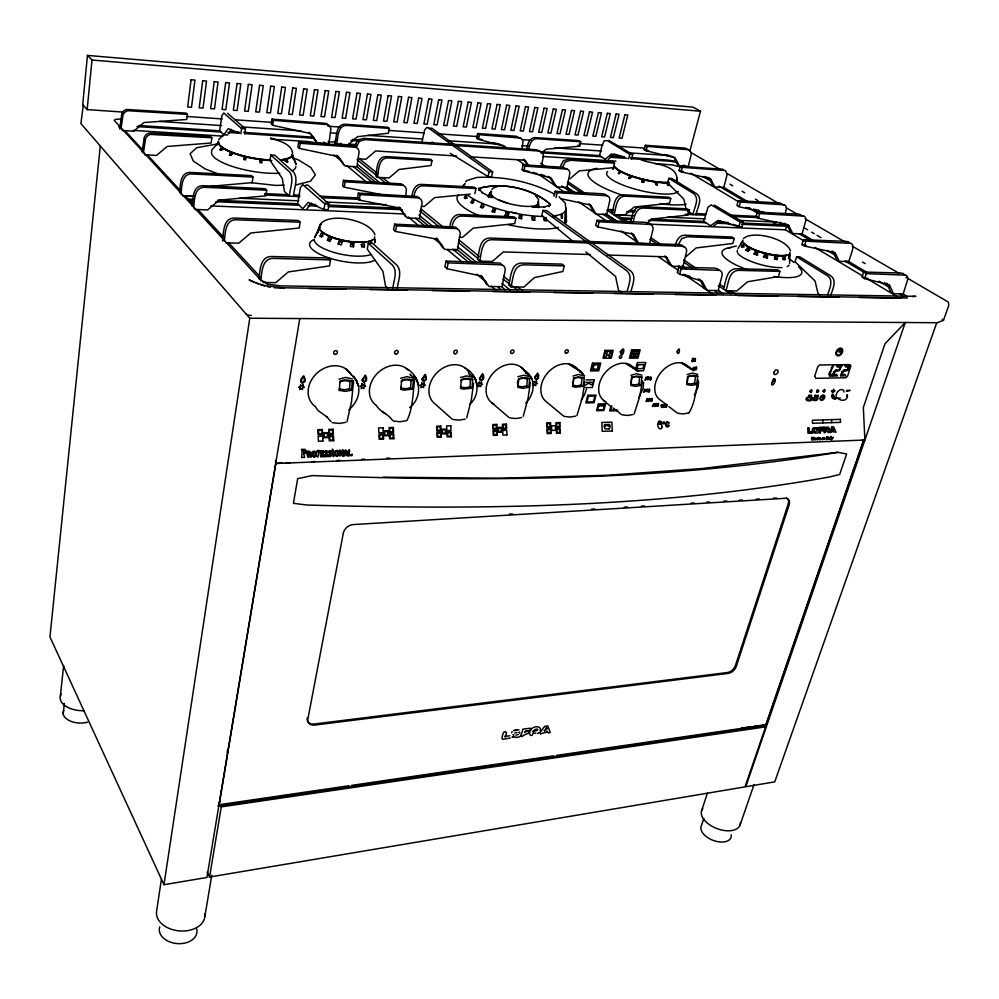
<?xml version="1.0" encoding="UTF-8"?>
<svg xmlns="http://www.w3.org/2000/svg" width="999" height="999" viewBox="0 0 999 999"><rect width="100%" height="100%" fill="white"/><g stroke="black" fill="none" stroke-linecap="round" stroke-linejoin="round"><path stroke-width="1.5" d="M546.378 217.545L544.268 217.57L544.205 220.729L546.316 220.704L546.353 218.594M364.398 246.878L364.473 243.806L361.85 243.968L361.763 247.04L364.398 246.878L360.851 244.655M464.985 367.907C478.658 375.012 481.168 394.168 469.83 404.383M657.292 184.89L657.367 182.742L655.881 182.555L655.806 184.703L657.292 184.89L655.169 182.992M469.418 374.95L469.243 373.564L473.151 377.235M401.423 381.73C402.51 377.672 410.102 379.37 413.361 380.169L412.624 389.198L403.683 390.109L400.849 389.385L400.986 387.15M789.572 263.336L789.709 252.66M261.713 162.737L261.825 160.29L259.977 160.065L259.865 162.512L261.713 162.737L260.352 159.94M643.681 382.167L643.144 388.124L638.686 397.602M339.922 382.605C340.871 378.434 348.888 380.219 352.235 381.019L351.573 390.222L345.354 391.371L339.31 390.422L339.96 381.193M352.235 381.019L350.05 381.443L349.513 388.823L351.573 390.222M353.634 380.744L351.523 401.748L347.003 421.678M413.361 380.169L411.151 380.594L410.564 387.824L412.624 389.198M534.103 382.979L534.203 381.331L535.214 382.342L536.675 381.231L536.051 382.904L537.412 383.441L535.801 384.091L535.689 385.739L534.69 384.727L533.229 385.839L533.841 384.178L532.479 383.641M461.151 380.869C462.337 376.948 469.555 378.521 472.727 379.358L471.928 388.199L463.324 389.098L460.614 388.386L460.676 386.188M472.727 379.358L470.504 379.77L469.867 386.85L471.928 388.199M565.746 215.397L565.222 222.627L566.508 216.671M518.806 378.721L517.957 387.425L523.276 388.311L528.833 387.237L529.695 378.571C524.5 376.536 515.284 377.048 517.944 385.264M529.695 378.571L527.46 378.971L526.76 385.926L528.833 387.237M400.849 389.385L401.573 380.344M583.354 386.326L581.293 385.027L576.898 385.876L572.702 385.164L572.889 386.501L575.374 387.175L583.354 386.326L584.278 377.809L579.12 376.873L573.801 377.959L572.939 383.104M339.31 390.422L339.535 388.136M534.652 220.329L534.927 217.17L532.467 216.958L532.192 220.117L534.652 220.329L531.618 217.495M565.909 214.847L565.484 215.497L565.621 211.838L565.222 222.627L565.784 208.142L566.296 211.838L566.071 211.064M584.278 377.809L582.03 378.209L581.293 385.027M460.614 388.386L461.401 379.52M631.855 377.16L630.893 385.514L635.776 386.388L640.933 385.352L641.92 377.01L636.987 376.086L631.855 377.16L630.893 382.205M641.92 377.01L639.66 377.41L638.873 384.091L634.652 384.915L630.644 384.215M689.809 151.211L700.499 111.214L692.894 107.105L87.462 55.407L82.705 104.645L87.15 109.59L122.877 112.063M784.952 259.59L785.202 256.943L783.403 257.093L783.154 259.74L784.952 259.59L782.329 258.291M87.15 109.59L91.995 60.027L87.462 55.407M83.279 105.32L80.882 123.576L100.3 146.004L49.95 636.912L163.973 884.702L206.93 877.472L299.762 318.556M695.466 376.623L694.642 383.179L690.571 383.978L686.738 383.304L687.05 384.578L691.733 385.427L696.69 384.415L697.727 376.248L693.006 375.337L687.549 376.748L691.583 375.899L697.727 376.248M119.643 129.071L121.866 113.299L123.701 110.839L126.436 109.453L186.114 113.099L187.412 114.348L186.776 119.48L144.018 122.515L133.779 131.194L122.19 130.457M120.991 128.834L123.064 114.573L124.912 112.1L127.647 110.714L187.412 114.348M60.34 696.178L63.649 665.521M572.889 386.501L573.801 377.959M63.199 713.96L64.348 703.458M698.676 381.768L698.076 387.137L694.405 395.154M142.083 151.898L144.318 137.063L146.229 134.503L149.051 133.054L210.477 136.401L211.863 137.737L211.164 143.019L167.133 146.453L156.518 155.444L144.593 154.783M143.357 153.297L145.617 138.424L147.527 135.864L150.35 134.415L211.863 137.737M353.559 246.79L353.921 243.719L350.724 243.381L350.362 246.453L353.559 246.79L351.548 243.194M686.85 382.555L687.462 377.634M687.05 384.578L688.074 376.386M179.62 192.645C180.32 185.227 180.082 171.528 191.046 172.465L251.436 175.587L252.997 177.085L252.185 182.617L210.664 186.338M181.056 194.206C181.756 186.776 181.531 173.052 192.507 173.988L252.997 177.085M192.158 206.256C192.907 198.701 192.72 184.827 203.833 185.727L265.097 188.661L266.721 190.21L265.871 195.829L219.056 200.2L207.617 209.94L194.942 209.428M193.644 207.867C194.405 200.312 194.218 186.413 205.357 187.312L266.721 190.21M667.082 405.169C666.383 410.389 663.186 404.657 666.832 404.433M227.71 135.015L223.901 134.765L219.643 130.782L221.878 115.772L223.764 113.012L241.583 128.571L245.479 128.834L244.743 133.953M473.576 383.241L471.416 399.275L466.758 417.819M222.515 240.971C223.714 232.867 222.852 217.37 235.027 218.094L298.376 220.504L300.15 222.203L299.213 228.009L250.737 233.004L238.786 243.182L225.674 242.794M224.338 241.346C225.237 233.441 225.112 219.006 236.688 219.817L300.15 222.203M240.859 133.704L241.583 128.571M530.407 382.38L528.046 398.401L523.239 416.296M271.978 119.118L271.241 124.101L272.665 125.325L310.627 133.566L317.457 142.845L328.896 143.569L330.881 128.771L329.907 126.261L326.398 123.426L271.978 119.118L273.414 120.342L327.897 124.638M272.665 125.325L273.414 120.342M161.388 879.357L156.531 911.675A24.288 16.708 5.1 0 0 180.744 930.993A24.288 16.708 5.1 0 0 204.82 913.873M270.779 155.007L269.992 160.302L282.305 178.509L284.415 191.433L289.485 196.179C289.61 188.499 294.73 179.071 289.598 172.028L270.779 155.007L274.787 155.232L293.681 172.253C298.826 179.271 293.694 188.699 293.556 196.366M163.973 884.702L249.762 318.231L100.3 146.004M258.991 278.971C260.04 270.692 260.065 255.819 272.078 256.518L328.596 257.992L330.532 259.877L329.495 265.921L288.324 271.94L275.786 282.642L262.962 282.405M260.789 280.919C261.85 272.615 261.888 257.73 273.913 258.416L330.532 259.877M348.663 785.801L219.143 804.732L220.317 797.14M220.791 794.055L221.266 790.983M227.185 752.472L227.66 749.387M356.943 166.758L359.128 151.548L358.154 148.988L354.495 146.041L298.689 141.983L297.877 147.103L299.4 148.426L338.299 156.618L345.217 166.096L356.943 166.758L375.961 182.48M584.865 381.705L582.417 397.277L576.997 415.447M299.4 148.426L300.212 143.294L298.689 141.983M297.577 203.759L300.437 187.437L302.809 184.628L324.862 203.958L329.083 204.146L328.147 209.74L323.926 209.553L308.216 202.41L302.822 208.679L297.577 203.759L217.445 200.287M521.54 218.744L522.052 215.609L519.418 215.16L518.906 218.306L521.54 218.744L520.516 216.159M219.143 804.732L275.861 463.361L282.355 463.049M763.436 724.65L765.634 726.86L745.029 786.875L209.553 877.035L221.278 806.855L220.03 804.495M204.882 916.383L211.8 875.087M323.926 209.553L324.862 203.958M335.252 142.832C336.626 136.438 335.789 123.651 345.579 124.276L387.687 127.223L389.273 128.421L388.399 133.217L357.58 136.676L348.052 144.78L336.75 144.068L335.252 142.832L339.086 144.892M336.75 144.068C338.137 137.662 337.3 124.85 347.115 125.474L389.273 128.421M642.407 380.831L639.835 396.091L634.19 413.898M405.706 196.004L406.406 189.685L405.444 187.038L401.536 183.891L343.469 180.344L342.557 185.702L344.255 187.175L380.169 194.343M344.255 187.175L345.179 181.818L343.469 180.344M777.06 259.553L777.522 256.918L774.999 256.631L774.537 259.278L777.06 259.553L774.287 257.18M419.493 218.469L422.127 202.372L421.166 199.688L417.182 196.478L358.379 193.119L357.417 198.551L359.19 200.075L400.075 208.079L407.142 217.969L419.493 218.469L429.058 226.373M359.19 200.075L360.152 194.643L358.379 193.119M377.372 177.347C378.908 170.642 378.184 157.417 388.361 157.942L431.98 160.564L431.006 165.534L399.038 169.455L389.061 177.972L377.372 177.347L375.711 175.986C377.247 169.306 376.523 156.081 386.675 156.618L430.232 159.253L431.98 160.564M698.139 379.995C695.841 390.884 694.867 403.221 689.048 412.837M397.302 288.074C398.151 280.806 402.485 271.591 396.84 265.172L372.714 243.444L368.331 243.306L367.27 249.138L382.942 271.316L385.539 286.126L387.762 288.212M454.295 249.35L457.367 249.787L460.302 233.167L459.34 230.394L455.157 227.035L394.63 224.163L393.569 229.782L395.492 231.443L437.512 239.273L444.667 249.4L457.367 249.787L472.689 262.462M395.492 231.443L396.553 225.811L394.63 224.163M392.832 287.999C393.668 280.719 397.989 271.503 392.382 265.06L368.331 243.306M421.928 142.607L424.587 129.97L426.923 127.435L428.421 127.959L489.148 171.678L492.644 171.878L491.583 176.823L488.086 176.623L450.337 153.346M411.938 196.815C412.312 191.146 415.022 183.704 421.99 184.415L474.088 187.113L475.974 188.524L474.9 193.644M414.098 196.403C414.423 191.121 417.757 185.202 423.813 185.851L475.974 188.524M449.862 226.91C450.324 221.141 453.334 213.923 460.277 214.548L513.823 216.795L515.871 218.331L514.697 223.626L473.251 228.122L462.462 237.362L459.365 237.263M452.11 227.085C452.535 221.628 455.994 215.522 462.25 216.096L515.871 218.331M502.01 286.701L505.319 269.48L504.383 266.633L499.962 263.074L446.053 261.076L444.855 266.883L446.978 268.706L481.693 276.086L488.911 286.463L502.01 286.701L504.77 289.835M446.978 268.706L448.176 262.887L446.053 261.076M506.418 148.189L504.857 146.441L478.409 139.348L476.71 138.174L477.672 133.529L516.246 136.239L520.566 138.399M478.409 139.348L479.37 134.703L477.672 133.529M488.086 176.623L489.148 171.678M590.347 254.533L503.371 251.935L492.245 261.476L479.62 261.139C481.63 253.696 481.218 239.473 492.27 239.723L681.505 246.166L684.365 246.79L686.113 248.401L686.738 250.986L682.929 266.533L685.451 268.256M338.199 244.106L338.848 241.071L342.033 241.858L341.383 244.88L338.199 244.106L340.484 241.246L342.595 241.77M521.865 149.026L523.014 141.883L522.302 139.56L520.629 138.049L479.37 134.703M575.736 193.456L566.933 187.45L556.58 186.9L551.086 178.022L523.913 170.954L522.065 169.668L523.126 164.847L562.874 167.245L567.282 169.443M526.91 148.888C527.522 143.981 529.52 136.988 535.776 137.612L578.933 140.634L580.744 141.771L579.682 146.241L546.141 149.176L541.221 153.147M523.913 170.954L524.987 166.134L523.126 164.847M528.783 149.488C529.345 144.68 531.543 138.149 537.537 138.761L580.744 141.771M642.669 179.158L642.02 182.068L643.606 182.442L644.255 179.533M511.001 286.863C513.161 279.196 512.874 264.698 524.175 264.835L564.298 265.871L562.961 271.453L534.44 277.597L523.901 287.088L511.001 286.863L508.791 285.052C510.951 277.397 510.651 262.924 521.928 263.074L562 264.123L564.298 265.871M541.333 166.858L543.481 155.519L542.782 153.159L541.083 151.636L538.411 150.986L365.085 139.635L359.34 141.271L356.481 146.953M549.2 206.506L549.8 203.858C531.705 188.199 503.346 182.342 480.194 187.987L479.183 190.422M630.981 291.583C632.305 285.165 636.887 276.199 630.631 270.891L546.615 210.602L542.994 210.439L541.808 215.609L572.752 241.146M553.983 196.266L555.144 191.296L602.722 193.769L605.494 194.405L607.217 195.979M555.981 197.665L557.13 192.682L555.144 191.296M566.933 187.45L569.88 173.114L569.193 170.717L567.482 169.168L524.987 166.134M627.185 158.429L611.413 153.971L605.332 159.228L599.587 155.594L602.072 145.292L604.245 140.734L607.392 140.634L629.745 154.358L632.742 154.558L631.618 159.028M505.244 215.409L505.993 212.312L508.628 212.949L507.879 216.046L505.244 215.409L506.318 213.249L508.941 213.886L507.879 216.046M650.287 224.6L648.551 223.002L645.729 222.365L596.99 220.304L595.729 225.437L597.877 226.948L633.279 234.166L638.761 243.444M597.877 226.948L599.15 221.803L596.99 220.304M560.526 166.009L563.424 160.652L568.631 159.091L612.637 161.875L614.56 163.087L613.423 167.67L579.158 170.916L569.992 178.784M616.883 221.503L606.705 214.573L609.939 199.812L609.265 197.34L607.542 195.767L557.13 192.682M537.499 204.533L538.161 201.885M611.937 213.511C614.098 207.155 613.786 194.705 623.301 194.83L668.656 197.178L670.779 198.514L669.517 203.284L634.078 207.08L624.45 215.359L613.985 214.897C616.146 208.529 615.846 196.066 625.374 196.179L670.779 198.514M628.621 158.829L629.745 154.358M642.02 182.068L642.532 179.995L644.13 180.382L643.606 182.442M645.342 145.292L647.215 146.403L689.51 149.8L691.433 153.396L688.323 166.371L679.407 165.809L675.012 157.717L646.103 150.774L644.243 149.638L645.342 145.292L685.289 148.089L689.01 150.1M646.103 150.774L647.215 146.403M549.225 206.556L549.875 204.033C531.905 188.137 503.359 182.367 480.194 187.987L479.22 190.534M630.519 222.715C632.08 216.746 632.954 206.331 641.37 206.643L687.162 208.841L689.347 210.215L688.036 215.047L652.247 219.043L646.84 223.439M633.004 222.702C634.278 216.958 635.714 207.667 643.518 208.054L689.347 210.215M627.185 291.521C628.496 285.09 633.066 276.124 626.835 270.804L542.994 210.439M522.752 729.457L521.091 735.788L522.052 736.7C524.213 734.128 527.022 734.465 529.92 732.242L529.208 731.118L524.512 731.768M696.116 214.785C696.852 208.416 703.308 199.188 696.865 193.831L671.865 178.509L668.806 178.334L667.594 182.929L683.803 199.113L686.063 209.091M524.812 732.429L525.624 731.093L530.819 730.182M610.839 406.406L609.652 410.926L617.669 410.726M611.875 405.731L610.751 409.977L617.07 409.815M748.875 202.31L723.85 187.462L714.784 186.95L710.426 178.709L681.081 171.816L679.095 170.617L680.282 166.159L723.264 169.331M681.081 171.816L682.267 167.345L680.282 166.159M533.216 732.067C535.189 726.398 542.607 730.581 532.704 731.168M635.489 369.468L637.337 362.587L645.804 362.525L643.581 370.741L636.525 370.829M675.312 245.904C676.173 240.871 679.12 234.865 685.089 235.227L731.855 237L734.228 238.499L732.791 243.469L696.128 247.939L685.988 256.681M719.193 270.379L717.432 268.743L714.535 268.132L678.671 267.195L677.222 272.527L679.67 274.226L702.197 281.181L706.98 290.372L718.194 290.584L721.59 293.494M764.285 257.255L764.997 254.658L767.781 255.319L767.07 257.929L764.285 257.255L764.173 254.733L766.945 255.407L767.07 257.929M243.644 159.478L244.293 157.118L246.091 157.555L245.454 159.915L243.644 159.478L246.478 157.105M679.67 274.226L681.131 268.868L678.671 267.195M703.721 221.403L707.954 207.305L711.188 204.907L740.159 222.128L743.318 222.265L741.932 227.085L738.773 226.948L718.006 220.454L710.639 225.774L703.721 221.403L650.923 219.118M723.85 187.462L727.197 174.163L725.299 170.504L682.267 167.345M783.765 204.982L779.944 202.934L738.224 200.774L736.912 205.407L739.098 206.731L767.607 213.162M739.098 206.731L740.421 202.085L738.224 200.774M718.194 290.584L722.289 274.663L721.69 272.04L719.929 270.404L681.131 268.868M738.773 226.948L740.159 222.128M723.413 289.036C726.073 282.105 726.111 268.906 736.288 268.706L777.422 269.78L779.982 271.403L778.421 276.561L747.527 281.78L736.95 290.909L725.898 290.721L718.331 285.589M812.811 240.247L802.085 233.891L792.707 233.504L788.448 224.962L758.229 218.244L755.968 216.883L757.342 212.188L799.387 214.198L803.233 216.259M758.229 218.244L759.602 213.549L757.342 212.188M785.102 214.36L786.438 208.579L786.001 206.281L784.577 204.82L740.421 202.085M648.9 224.126L785.414 229.807L786.475 226.236L741.545 224.3M521.291 735.002L519.617 736.825L515.971 737.549M802.085 233.891L805.968 219.917L805.531 217.595L804.108 216.121L759.602 213.549M830.494 296.316C832.055 290.122 837.749 280.731 830.718 275.786L799.812 256.868L796.578 256.768L795.054 261.763L815.022 280.956L818.069 293.669L820.341 295.105M866.033 271.84L848.775 261.601L839.235 261.313L835.064 252.597L804.395 246.029L801.96 244.568L803.446 239.735L846.265 241.358L848.713 241.945L850.137 243.431M804.395 246.029L805.881 241.184L851.185 243.369L852.609 244.867L852.996 247.24L852.359 250.474L848.775 261.601L846.265 261.238M354.907 145.679L357.754 140.01L363.499 138.374L536.6 149.775L540.958 151.948M327.46 240.397L328.384 237.475L330.981 238.549L330.057 241.483L327.46 240.397L331.168 239.448M827.647 294.93C829.32 289.098 834.078 280.269 827.447 275.712L796.578 256.768M856.243 461.363L765.821 724.812L739.784 728.621M492.132 211.626L493.119 208.604L495.566 209.39L494.592 212.412L492.132 211.626L495.229 210.04M864.61 278.596L866.233 273.626L906.081 275.15L907.492 276.661L907.841 279.096L903.196 293.893L893.481 293.718L889.422 284.827L864.61 278.596L861.962 277.023L863.586 272.04L900.911 273.027L903.396 273.589L904.807 275.112M701.61 810.689L707.504 792.919M703.833 818.393L701.498 825.411A15.972 9.003 21.3 0 0 714.585 840.871A15.972 9.003 21.3 0 0 731.231 834.764M511.625 732.704L512.15 731.568M586.45 389.135L584.502 394.817L581.193 400.137M856.755 459.89L863.586 439.972M540.034 730.644L540.359 729.695M766.233 723.613L765.821 724.812L753.845 726.435M740.134 824.787L754.058 784.552M937.249 322.714L943.481 320.317L948.788 305.357L948.363 302.085L905.956 277.322M462.175 187.575L462.425 186.9M562.387 167.245L565.297 161.888L570.504 160.315L614.56 163.087M754.233 254.046L755.194 251.523L757.741 252.46L756.78 254.982L754.233 254.046L757.692 252.61M320.08 236.026L321.203 233.217L322.752 234.403L321.628 237.213L320.08 236.026L323.052 236.001M678.408 244.455L681.768 238.586L687.399 236.738L734.228 238.499M480.469 207.205L481.668 204.271L483.766 205.157L482.579 208.104L480.469 207.205L484.128 206.518M740.721 244.143L741.008 243.444M742.032 241.92L742.319 241.221L738.011 248.551M319.655 226.561L317.557 232.854L320.092 227.198M218.644 139.735L223.214 135.102M847.502 396.753C846.215 401.548 840.509 401.011 837.412 398.064M471.029 202.472L472.39 199.625L474.013 200.562L472.664 203.396L471.029 202.472L473.563 202.385M746.178 250.225L747.339 247.802L749.2 248.838L748.039 251.261L746.178 250.225L750.012 250.162M628.708 178.022L629.67 176.099L631.081 176.598L630.119 178.534L628.708 178.022L631.418 177.285M229.483 154.92L230.594 152.71L232.018 153.284L230.906 155.482L229.483 154.92L232.442 154.395M743.593 238.436C753.159 229.97 787.112 238.848 790.459 250.961M465.659 181.88L466.72 180.569L476.923 177.447C503.596 176.111 531.068 181.618 554.682 194.218M491.883 189.435L492.957 188.124L497.215 186.751M464.41 197.727L465.871 194.992L466.92 195.891L465.447 198.639L464.41 197.727L467.345 197.939M741.508 246.478L742.794 244.156L743.656 245.105L742.369 247.427L741.508 246.478L744.243 246.878M488.474 197.44L489.997 194.805L490.447 195.629M463.249 186.938L464.71 184.44M334.365 144.643L335.189 143.282M334.99 140.859L335.826 139.51M223.901 134.765L228.209 128.621L239.46 133.142M228.434 133.878L231.343 129.358M510.239 738.024L502.747 739.31L501.998 738.623C501.998 736.638 503.696 728.608 506.518 732.679L505.369 737.112L504.882 736.213M219.93 149.688L221.353 147.665L222.153 148.264L220.717 150.287L219.93 149.688L223.014 149.763M319.967 224.663C328.858 211.526 370.167 220.167 374.912 234.69M537.849 205.369L538.311 204.733L538.611 207.742M539.56 733.079L544.617 726.423L547.777 725.861L550.199 732.404L548.364 733.016L547.19 731.43C548.314 732.629 542.107 732.492 540.534 734.103M306.955 208.841L311.501 203.034M430.369 143.594L432.105 142.108L434.715 143.719M216.658 145.255L218.157 142.882L211.875 149.875L211.563 152.135A42.77 11.851 10 0 0 234.415 167.095A42.77 11.851 10 0 0 279.77 173.214M612.587 168.819L614.06 167.208L612.961 169.306M348.788 409.952C355.02 404.558 359.628 396.541 358.728 388.062M409.702 407.604C422.752 397.49 421.191 376.486 406.406 368.494M525.786 403.134C532.492 396.453 535.776 385.114 530.669 376.561M666.046 404.782L665.559 407.167L666.658 404.782L659.19 399.175A21.866 15.722 -50.8 0 1 661.263 372.078A21.866 15.722 -50.8 0 1 687.324 365.709L693.905 370.704L681.468 362.937L692.931 370.005C697.19 368.631 692.482 364.86 692.881 369.955M608.291 159.415L613.923 154.233M118.644 126.923L120.255 125.524M406.943 420.529C413.024 408.316 412.912 392.882 414.622 379.395M713.748 225.899L720.566 220.617M319.58 228.371L314.573 237.687L318.519 229.083L318.756 230.157M518.406 734.39L515.846 735.127M537.649 733.553L539.073 732.517M490.109 194.193L489.273 194.718L491.595 191.696M305.632 185.527L306.943 184.827L308.466 185.577L329.083 204.146M514.76 733.029L516.933 732.429M428.983 128.347L431.768 128.197L492.644 171.878M535.714 206.568L536.788 206.119M370.242 242.745L371.865 242.133M550.611 204.745L544.155 207.093L544.892 206.893L533.603 207.33M631.418 377.522L635.614 376.673L639.66 377.41M687.2 374.538L692.295 373.052L697.764 374.388M573.438 378.334L577.809 377.46L582.03 378.209M630.981 375.274L636.301 373.763L641.97 375.124M518.531 379.096L523.064 378.209L527.46 378.971M572.902 376.036L578.458 374.488L584.365 375.886M461.226 379.895L465.921 378.983L470.504 379.77M517.894 376.76L523.688 375.187L529.807 376.598M401.486 380.731L406.381 379.807L411.151 380.594M460.489 377.51L466.521 375.899L472.877 377.347M287.762 161.988L286.763 162.263L286.026 159.852L287.013 159.578L287.762 161.988L284.915 160.989M339.985 381.593L345.067 380.644L350.05 381.443M400.636 378.296L406.943 376.66L413.536 378.122M526.76 385.926L522.215 386.788L517.844 386.064M469.867 386.85L465.134 387.737L460.589 387M339.023 379.108L345.592 377.435L352.447 378.933M410.564 387.824L405.656 388.723L400.911 387.974M349.513 388.823L344.418 389.747L339.46 388.986M295.866 184.952L310.502 181.219L315.372 174.813L310.826 167.532L298.489 159.965L292.769 157.854M688.361 413.012L683.229 413.936L677.846 413.299M728.333 247.952L736.338 246.029M632.941 414.535L627.609 415.472L622.002 414.822M575.749 416.096L570.179 417.058L564.348 416.396M521.615 417.57L515.821 418.556L509.765 417.894M465.134 419.105L459.103 420.117L452.822 419.443M406.306 420.716L400.012 421.753L393.481 421.066M345.754 422.377L339.21 423.426L332.417 422.727M517.107 729.969L513.748 730.569L518.943 729.732M554.033 216.97L555.669 216.721M532.192 207.293L533.828 207.055M351.735 785.351L553.508 755.856M556.58 755.406L738.323 728.833M217.857 805.856L766.32 725.499M221.278 806.855L765.634 726.86M837.799 452.335C664.16 481.181 487.487 481.743 312.05 475.574L297.69 478.658L293.406 503.321L306.818 505.007C481.368 510.039 657.155 507.954 829.495 476.973L839.672 474.45L846.628 453.958L837.799 452.335L701.398 468.593L606.868 475.287L500.649 478.221L383.166 477.172M505.094 736.438L509.815 735.788M535.963 733.016L532.842 733.441L532.305 735.177L530.556 735.476C525.474 729.757 537.712 723.351 540.534 728.783M523.101 729.158L530.344 728.184L531.056 729.295M741.495 728.096L750.761 726.847M217.982 143.819L196.666 147.727L190.122 153.734L193.294 161.026L205.195 168.968L219.118 174.263M470.254 194.106L434.652 197.615L424.288 206.481L421.278 206.343M515.309 736.85L512.037 737.15L513.486 737.087M912.312 296.578L915.771 296.341L280.407 285.876L268.157 284.166L260.352 279.683L114.236 120.404L115.459 119.368L121.104 118.956M509.415 514.135L512.512 513.948M591.708 509.153L594.817 508.966M624.313 507.18L627.422 506.993M641.395 506.143L644.505 505.956M691.083 503.134L694.193 502.947M706.618 502.197L709.715 502.01M723.701 501.161L726.797 500.974M739.223 500.224L742.332 500.037M756.305 499.188L759.415 499.001M773.388 498.164L776.485 497.977M285.477 462.912L290.135 462.687M311.913 461.675L315.022 461.526M336.8 460.514L339.91 460.377M361.688 459.353L364.797 459.215M386.576 458.204L389.685 458.054M284.265 185.202L275.562 185.389L251.711 182.767M585.626 385.152L588.511 383.216L592.12 385.04L592.844 382.242L586.351 382.342M585.489 387.624L592.37 387.512L594.343 379.807L586.076 379.92M249.762 318.231L936.75 322.714L774.737 781.867L745.741 786.75L905.269 322.502L884.964 343.818L863.336 407.48L864.884 440.022L275.687 463.499L275.537 460.414M907.392 297.977L282.517 287.762L265.072 285.577L256.268 283.017M284.078 288.212L274.375 287.774M309.016 288.611L346.416 289.223M369.78 289.598L407.18 290.209M432.117 290.609L469.518 291.221M492.894 291.596L530.294 292.195M553.671 292.582L592.632 293.207M614.447 293.569L653.408 294.193M675.224 294.543L715.734 295.204M737.549 295.554L778.071 296.216M798.326 296.541L838.848 297.202M859.103 297.527L901.173 298.214M682.929 266.533L671.902 266.246L666.433 256.818L607.429 255.045M448.176 262.887L502.172 264.86M779.982 271.403L738.81 270.354C728.608 270.567 728.571 283.778 725.898 290.721L731.106 293.656M251.336 315.447L247.852 315.097L245.904 313.736M640.309 243.494L649.6 243.818L653.159 228.596L652.509 226.074L650.761 224.475L599.15 221.803M396.553 225.811L457.18 228.659M210.777 205.906L404.657 213.973M188.174 199.013L192.795 199.213M309.415 204.283L315.597 204.545M327.947 205.082L400.549 208.242M621.415 217.832L632.292 218.306M717.669 222.015L728.508 222.477M742.444 223.089L784.24 224.9M189.635 200.587L192.72 200.724M215.871 201.723L299.225 205.294M307.979 205.669L317.257 206.069M328.084 206.543L402.347 209.728M623.488 219.231L631.268 219.568M648.363 220.304L705.893 222.777M716.745 223.239L730.694 223.838M185.077 195.792L194.43 196.204M239.648 198.214L298.888 200.836M325.399 202.01L386.201 204.72M616.445 214.935L633.566 215.697M667.807 217.22L705.169 218.881M739.422 220.404L772.102 221.853L778.258 225.524M182.33 195.742L194.817 196.291M606.705 214.573L596.116 214.098L590.621 205.02L560.489 198.626M773.388 221.965L777.222 222.14M264.66 193.606L287.887 194.68M293.506 194.942L299.725 195.23M319.93 196.166L358.803 197.952M613.761 209.74L609.128 209.528L613.199 212.275M629.183 210.452L635.364 210.739M687.824 213.162L690.908 213.311M695.529 213.524L706.305 214.023M729.395 215.085L757.105 216.371M264.673 195.042L299.787 196.653M321.578 197.652L360.502 199.425M626.598 211.601L634.328 211.963M685.302 214.285L705.356 215.21M733.091 216.483L759.29 217.682M360.152 194.643L419.043 197.964M345.179 181.818L403.334 185.339M358.766 158.829L365.934 159.253L375.649 150.961L456.568 155.981M470.579 156.843L525.037 160.227L528.421 165.247M133.354 130.394L223.002 136.114M270.916 139.161L308.017 141.521L317.145 142.969M348.738 144.118L356.456 144.605M542.894 156.481L615.896 161.126M654.72 163.599L672.689 164.935L679.757 166.908M300.212 143.294L356.094 147.328M138.824 125.512L219.643 130.782M229.645 131.443L238.948 132.043M243.594 132.355L313.736 137.213M352.472 139.46L358.616 139.86M541.982 151.836L599.587 155.594M610.289 156.294L624.25 157.205M630.456 157.605L667.707 160.04L676.71 161.451M136.925 126.573L220.979 132.03M227.884 132.48L238.749 133.192M244.967 133.591L313.561 138.262M350.924 140.472L358.653 140.971M541.957 152.872L601.386 156.731M610.539 157.318L624.525 158.229M630.731 158.629L669.567 161.151L677.272 162.412M328.184 141.683L334.415 142.083M159.39 121.403L221.641 125.574M241.87 126.923L301.011 130.881M330.569 132.867L336.8 133.279M367.919 135.365L422.39 139.011M447.29 140.684L498.638 144.118M521.977 145.679L528.209 146.104M554.657 147.877L601.348 150.999M629.358 152.872L669.817 155.582M186.551 116.458L222.278 118.931M234.703 119.78L271.99 122.353M327.909 126.224L340.334 127.073M388.486 130.407L424.2 132.867M438.186 133.841L478.571 136.626M522.065 139.623L531.381 140.272M579.532 143.594L602.834 145.205M616.808 146.166L644.767 148.102M91.995 60.027L700.499 111.214M267.557 286.713L270.342 287.2M801.96 244.568L806.343 245.504M755.968 216.883L758.99 217.557M745.903 207.442L750.399 208.466M753.396 209.141L759.402 210.489M640.759 159.615C650.374 164.036 676.972 163.848 676.872 178.796M679.095 170.617L683.491 171.653M704.02 176.486L708.94 177.859M644.243 149.638L648.576 150.687M664.46 154.508L673.638 156.93M863.423 277.385L867.794 278.484M522.065 169.668L529.607 171.628M532.617 172.415L537.137 173.589M540.159 174.375L544.68 175.549M476.71 138.174L482.579 139.748M492.857 142.507L501.673 144.867M614.385 154.171L624.437 157.005M260.826 284.927L264.835 286.089M683.054 274.288L690.334 276.486M608.666 140.322L632.742 154.558M733.016 224.3L741.932 227.085M714.31 205.07L743.318 222.265M498.876 200.012L507.542 203.122M270.567 137.825C278.309 141.009 292.695 143.556 292.607 154.42A37.775 10.24 10.1 0 1 281.181 159.865M736.201 294.068L729.382 290.784M522.577 290.209L516.695 286.963M227.585 113.287L245.479 128.834M258.129 283.941L249.088 279.87L254.046 282.143M336.725 155.295L337.45 155.694M309.153 132.33L315.971 141.608M491.246 197.577L481.868 192.382L482.48 192.882L478.409 188.112M690.958 152.535L720.529 169.693M727.247 173.589L778.308 203.234M786.363 207.917L797.115 214.148M805.182 218.831L845.491 242.233M852.209 246.129L899.237 273.426M699.088 279.108L699.737 279.495M730.007 184.178L732.692 185.752M742.057 191.259L744.73 192.832M755.444 199.126L758.116 200.699M804.957 228.234L807.642 229.807M811.65 232.168L814.335 233.741M817.007 235.314L821.016 237.675M862.512 262.063L865.184 263.636M707.092 177.51L711.113 179.895M784.015 223.164L789.272 226.286M831.58 251.386L834.252 252.984M884.615 282.867L888.598 285.227M683.628 165.072L685.526 166.196M702.934 176.548L712.299 182.118M718.993 186.101L744.667 201.373M761.762 211.538L764.385 213.099M779.782 222.253L789.073 227.784M799.138 233.766L809.852 240.135M827.259 250.487L835.301 255.269M845.017 261.051L866.233 273.626M878.933 281.219L889.547 287.537M503.134 145.267L505.107 147.777M803.446 239.735L805.881 241.184M690.659 173.139L738.211 201.586M748.788 207.904L758.029 213.436M785.414 229.807L804.095 240.984M814.772 247.365L862.824 276.099M866.832 278.496L897.527 296.853M543.906 219.256L546.316 220.704M694.642 383.179L696.69 384.415M668.806 178.334L693.768 193.656C700.199 199.038 693.756 208.267 693.031 214.648L687.462 211.126M638.873 384.091L640.933 385.352M668.905 406.643L676.96 412.837M392.545 420.542C388.511 413.886 380.169 412.137 376.298 405.394A23.901 19.293 -43.9 0 1 376.598 374.175A23.901 19.293 -43.9 0 1 408.579 370.417M385.452 413.661L382.13 411.588M637.462 370.641L625.961 363.424L638.498 371.366L632.117 366.258A22.253 16.409 -49.9 0 0 604.008 374.175A22.253 16.409 -49.9 0 0 605.831 401.848M577.884 145.092L579.682 146.241M613.224 408.029L614.56 408.878M942.169 319.255L943.481 320.317M517.519 290.047L502.984 278.996M832.617 251.149L836.787 259.852M886.762 283.254L890.821 292.133M540.684 163.287L545.804 166.746M568.156 181.843L584.802 193.094M617.282 215.047L628.296 222.477M650.636 237.575L660.901 244.505M683.678 259.902L696.39 268.481M719.268 283.941L724.35 287.375M567.469 183.379L582.717 193.706M606.855 210.065L624.924 222.302M649.837 239.186L657.529 244.393M684.065 262.375L692.956 268.394M567.07 187.35L576.048 193.469M605.519 213.561L617.057 221.416M682.417 265.971L686.263 268.594M718.306 290.434L723.438 293.918M523.214 159.615L525.786 161.363M547.627 176.299L551.485 178.933M561.763 185.964L570.754 192.12M588.748 204.42L591.321 206.169M602.884 214.086L613.161 221.104M631.156 233.404L633.728 235.165M664.56 256.256L667.132 258.004M678.696 265.921L682.554 268.556M697.976 279.096L701.822 281.73M517.295 159.653L524.987 164.947M539.098 174.65L564.747 192.295M578.846 201.998L607.067 221.403M621.178 231.106L637.849 242.57M658.366 256.681L678.883 270.791M685.302 275.212L713.511 294.618M903.196 293.893L907.03 296.628M900.149 293.843L903.795 297.352M862.374 440.022L863.161 442.37L766.158 724.862L764.672 724.974M621.728 292.607L618.481 290.185L615.609 276.511L585.851 251.948M816.608 392.245C821.365 392.794 816.695 386.426 816.608 392.22M265.372 282.455L267.557 284.166M789.734 259.078L794.043 262.575M340.222 143.157L342.645 145.117M358.354 157.929L377.697 173.689M382.53 177.622L389.785 183.541M421.203 209.153L441.758 225.886M458.678 239.685L479.22 256.431M503.396 276.124L509.44 281.056M357.155 159.69L376.448 175.462M378.858 177.435L386.089 183.354M419.83 210.964L439.11 226.736M458.391 242.52L477.672 258.291M480.082 260.264L482.505 262.238M479.62 261.139L477.547 259.44C479.545 252.01 479.133 237.812 490.159 238.074L679.145 244.593L682.005 245.217L683.766 246.84M357.679 164.535L379.333 182.367M419.018 215.047L432.255 225.936M457.505 246.741L476.748 262.575M502.01 283.379L510.427 290.309M323.813 142.108L325.312 143.344M353.259 166.546L371.965 182.08M415.621 218.319L425.162 226.236M452.759 249.138L468.668 262.35M491.483 196.815L492.557 197.715M333.903 154.857L342.245 161.826M347.003 165.797L367.245 182.705M408.204 216.933L417.669 224.837M434.228 238.674L442.507 245.592M447.24 249.55L462.624 262.4M476.81 274.25L486.276 282.168M491.008 286.114L495.741 290.072M575.149 366.82L582.966 373.576M584.552 375.774L579.845 371.678L580.244 372.24M603.583 400.399L610.277 406.094M615.571 409.627L621.103 414.348M714.672 290.509L717.22 292.707L717.544 294.268M528.921 374.25L521.228 367.357L528.921 374.25L531.83 378.646M530.044 376.486L525.511 372.315L526.123 373.576M563.436 415.909L546.203 401.66A22.652 17.12 -48.8 0 1 548.888 371.553A22.652 17.12 -48.8 0 1 577.747 369.705M508.853 417.395L491.908 402.859M413.848 378.009L410.089 374.213L410.402 374.975M451.885 418.931L435.277 404.096A23.452 18.544 -45.9 0 1 437.475 372.215A23.452 18.544 -45.9 0 1 468.706 372.078M346.129 369.093L355.357 378.858L358.703 386.638L356.593 380.607L353.346 376.411L356.593 380.607L358.703 386.638M559.015 196.703L565.359 203.272L565.534 206.756A52.872 14.448 12.5 0 1 552.722 216.034M535.339 195.529L538.511 199.338L538.324 202.023A24.675 6.743 12.5 0 1 512.225 204.37A24.675 6.743 12.5 0 1 491.321 191.196L490.509 193.818L493.169 196.828M124.912 130.632L143.082 150.275M147.39 154.932L179.533 189.673M185.265 195.866L193.506 204.783M197.914 209.54L222.952 236.601M228.759 242.882L260.402 277.085M399.001 206.955L405.319 216.446M436.301 238.024L442.682 247.74M497.914 286.626L499.962 288.973M331.044 421.728L326.536 416.483L326.948 416.958L318.356 410.776L315.759 407.417M549.825 177.098L554.695 185.614M523.888 159.278L527.335 165.26M589.21 204.008L594.08 212.712M631.718 233.042L636.563 241.933M469.218 373.514L468.806 372.977M338.074 156.381L343.631 164.773M480.981 275.437L486.738 284.64M669.58 264.648L665.297 256.169M700.249 280.182L704.507 288.686M207.155 872.189L209.553 877.035M674.063 157.517L677.509 164.673M709.352 178.459L712.774 185.752M787.112 224.575L790.421 232.143M789.597 255.17L789.959 256.031M292.183 154.683L296.179 164.498L292.145 154.533M476.535 382.305L475.362 378.983L477.135 384.79M677.397 180.856L676.897 179.296M538.486 203.759L538.299 202.984L538.811 206.693L538.611 205.919M831.568 419.63L831.705 422.664M822.714 419.917L822.864 422.952M494.405 404.358A23.039 17.807 -47.5 0 1 493.369 372.902A23.039 17.807 -47.5 0 1 524.725 371.453M315.622 406.73A24.388 20.08 -41.4 0 1 317.183 372.952A24.388 20.08 -41.4 0 1 351.136 374.712M847.602 394.73A6.094 4.021 -52.3 0 1 846.852 395.854M847.04 395.117A5.669 3.734 -52.3 0 1 846.503 395.841M840.271 397.902A4.945 3.259 -52.2 0 1 836.113 395.791A4.945 3.259 -52.2 0 1 839.922 389.947A4.945 3.259 -52.2 0 1 844.068 392.07M196.678 928.958A18.881 13.149 4.9 0 1 177.722 943.63A18.881 13.149 4.9 0 1 159.728 926.785M777.234 259.178A24.488 6.506 14.9 0 1 774.5 258.891M767.532 257.667A24.488 6.506 14.9 0 1 763.298 256.631M757.854 254.97A24.488 6.506 14.9 0 1 753.97 253.546M748.551 251.061A24.488 6.506 14.9 0 1 746.228 249.713M798.551 266.833A41.221 11.239 14.9 0 1 774.088 276.498M745.766 269.118A41.221 11.239 14.9 0 1 730.793 247.565M686.101 204.258A55.17 13.811 13.6 0 1 660.077 203.746M623.788 195.629A55.17 13.811 13.6 0 1 597.027 168.319M678.271 191.433A37.113 9.203 13.5 0 1 635.164 189.148A37.113 9.203 13.5 0 1 607.617 171.516M668.955 182.817A32.443 7.867 13.5 0 1 636.525 177.934A32.443 7.867 13.5 0 1 614.035 166.408M676.735 178.684A32.443 7.867 13.5 0 1 676.223 180.682M669.068 182.392A32.455 7.855 13.5 0 1 636.625 177.51A32.455 7.855 13.5 0 1 614.135 165.984M676.847 178.272A32.455 7.855 13.5 0 1 676.335 180.27M677.16 178.334A32.767 7.942 13.5 0 1 674.824 181.481M669.293 182.505A32.767 7.942 13.5 0 1 636.55 177.572A32.767 7.942 13.5 0 1 613.836 165.934M558.453 227.41A56.006 15.672 12.5 0 1 508.041 224.7M481.106 216.496A56.006 15.672 12.5 0 1 458.566 194.88M566.458 219.493A56.006 15.672 12.5 0 1 565.759 223.289M543.294 216.446A52.872 14.448 12.5 0 1 468.306 195.617M462.599 187.4A52.872 14.448 12.5 0 1 465.122 183.641M517.12 213.361A52.035 14.223 12.5 0 1 511.213 212.15M374.862 260.264A34.778 11.101 10.8 0 1 327.884 257.567A34.778 11.101 10.8 0 1 314.298 239.523M371.029 254.458A30.957 9.79 10.8 0 1 336.925 253.247A30.957 9.79 10.8 0 1 314.235 239.872M374.7 236.613A28.234 8.729 10.8 0 1 342.108 240.122A28.234 8.729 10.8 0 1 321.303 224.4M372.652 239.772A27.96 8.641 10.8 0 1 368.094 241.483M366.596 241.758A27.96 8.641 10.8 0 1 321.528 231.206M355.144 242.557A27.96 8.654 10.8 0 1 339.248 239.885M336.576 239.136A27.96 8.654 10.8 0 1 327.185 235.514M324.488 234.016A27.96 8.654 10.8 0 1 321.441 231.743M295.854 166.371A42.77 11.851 10 0 1 292.407 170.592M292.183 154.833A37.4 10.14 10.1 0 1 280.856 160.227M271.878 160.527A37.4 10.14 10.1 0 1 218.506 141.983M268.743 160.027A37.775 10.24 10.1 0 1 218.219 141.446M292.257 154.358A37.4 10.14 10.1 0 1 280.931 159.74M268.619 159.902A37.4 10.14 10.1 0 1 220.604 145.842M219.58 144.705A37.4 10.14 10.1 0 1 218.581 141.508M789.048 265.072A26.873 7.255 14.9 0 1 787.162 266.596M781.917 267.57A26.873 7.255 14.9 0 1 756.53 263.361A26.873 7.255 14.9 0 1 737.986 253.434M737.349 252.272A26.873 7.255 14.9 0 1 737.512 250.274M789.997 253.459A24.5 6.469 14.8 0 1 763.086 252.597A24.263 6.406 14.8 0 1 743.693 242.894M743.006 240.035A24.5 6.469 14.8 0 0 763.086 252.597A24.263 6.406 14.8 0 0 786.613 255.17M786.475 255.619A24.263 6.406 14.8 0 1 762.949 252.997A24.263 6.406 14.8 0 1 743.568 243.344M87.637 722.115A16.309 9.403 3.7 0 1 69.468 720.679A16.309 9.403 3.7 0 1 63.686 710.451M83.841 710.714A20.967 11.926 3.9 0 1 61.351 693.855M307.205 717.931A8.829 6.306 -33.9 0 0 313.873 724.05L727.397 672.539A7.567 4.783 -44.7 0 0 735.426 665.534L788.174 504.083A8.017 5.27 -48.9 0 0 786.375 497.852M740.396 822.414A20.517 11.414 21.1 0 1 717.344 828.733A20.517 11.414 21.1 0 1 702.759 808.653M361.963 383.878L361.95 385.626L360.189 386.326L361.75 386.888L361.176 388.661L362.737 387.487L363.936 388.549L363.936 386.8L365.709 386.113L364.148 385.539L364.722 383.778L363.161 384.952L361.963 383.878M654.595 403.983C650.361 411.001 653.533 401.623 654.595 403.983M817.244 438.623C818.031 441.508 818.78 436.526 817.244 438.623M309.69 452.922L308.554 454.233L308.529 451.81L309.69 452.922M663.111 406.755L664.098 406.768A2.123 1.523 -49.9 0 0 664.397 406.106C662.624 407.679 662.787 403.596 664.722 404.545C666.258 406.118 662.287 408.741 663.111 406.755M823.563 438.299C823.451 441.72 822.514 435.951 824.749 437.812C824.949 442.02 824.824 436.413 823.563 438.299M335.527 452.322C337.375 464.523 339.148 444.842 335.527 452.322M665.546 423.763L665.734 425.462A2.298 1.873 85.3 0 0 666.483 426.598C667.644 428.022 670.541 425.387 668.431 424.925C665.983 428.621 665.784 419.767 669.155 423.039L666.97 421.628L665.546 423.763M312.837 453.159C314.71 465.459 316.521 445.616 312.837 453.159M816.158 438.986L815.184 439.498L816.158 438.986M819.055 438.524C818.705 440.971 822.402 438.611 819.917 439.485C820.129 439.348 821.303 436.463 819.055 438.524M829.819 438.449L828.845 438.973L829.819 438.449M362.15 379.77L362.425 381.368L363.948 382.455L366.458 380.569L366.596 377.61L365.347 375.037L362.15 379.77M362.812 379.757L364.086 381.73L365.884 380.357L365.147 376.136L362.812 379.757M304.658 379.707L303.309 382.267L301.436 381.78L301.473 379.745L303.546 376.898L304.658 379.707M305.344 379.533L305.02 381.418L302.447 383.341C298.489 381.93 301.723 377.447 303.733 375.774L305.344 379.533M827.846 429.095L825.311 429.907L825.236 428.446L827.846 429.095M421.765 382.992L421.728 384.715L420.017 385.389L421.503 385.951L420.916 387.674L422.452 386.526L423.576 387.575L423.613 385.864L425.324 385.177L423.838 384.627L424.425 382.892L422.902 384.053L421.765 382.992M663.061 422.614C664.547 426.735 665.559 419.368 663.061 422.614M604.957 425.474C605.706 428.996 606.58 423.014 604.957 425.474M607.904 425.387C608.653 428.908 609.515 422.927 607.904 425.387M691.882 360.701C694.268 361.825 691.333 358.791 692.494 358.454L693.88 358.441L692.657 358.816C694.043 358.928 692.382 363.936 691.882 360.701M694.23 368.906C693.343 371.353 692.594 367.545 694.23 368.906M816.907 438.536C818.768 442.682 819.455 434.665 816.907 438.536M422.04 378.958L422.277 380.532L423.713 381.606L426.173 379.745L426.348 376.848L425.212 374.325L422.04 378.958M422.677 378.946L423.863 380.881L425.611 379.533L424.987 375.399L422.677 378.946M663.411 405.606C664.472 407.43 664.922 403.084 663.448 405.457M479.183 382.142L479.108 383.828L477.447 384.503L478.858 385.04L478.259 386.738L479.757 385.614L480.819 386.638L480.894 384.965L482.554 384.29L481.143 383.741L481.743 382.043L480.244 383.179L479.183 382.142M648.301 391.271C650.087 393.319 649.55 386.188 648.301 391.271M649.787 379.245C651.573 381.306 651.036 374.163 649.787 379.245M650.836 400.549C652.584 402.572 652.06 395.567 650.836 400.549M318.019 451.448C319.355 455.756 319.168 452.172 318.256 456.331C317.145 460.264 314.061 447.315 320.067 450.961C320.517 454.907 319.805 450.274 318.019 451.448M654.944 405.669C656.718 407.667 656.143 400.749 654.944 405.669M657.13 405.606C658.89 407.604 658.329 400.699 657.13 405.606M788.723 255.994L788.598 258.591L789.51 255.432L788.723 255.994M818.593 431.306C817.369 435.826 809.19 431.63 813.448 427.722L817.956 427.747L818.593 431.306M305.17 451.511L304.895 452.909L303.684 453.421L303.671 449.825L305.17 451.511M348.913 454.87L348.451 455.731L352.035 455.594C353.621 450.711 347.153 460.801 349.7 450.661C349.613 447.752 346.553 452.285 348.913 454.87M592.669 367.033C598.264 375.437 601.236 358.466 592.669 367.033M479.532 378.184L479.72 379.732L481.081 380.781L483.479 378.958L483.716 376.123L482.667 373.638L479.532 378.184M480.144 378.171L481.231 380.07L482.954 378.758L482.442 374.7L480.144 378.171M694.093 360.639C695.766 362.724 695.466 355.532 694.093 360.639M695.279 369.131C696.977 371.178 696.578 364.136 695.279 369.131M339.897 455.219C339.585 458.029 341.533 453.496 339.947 451.523C347.09 466.72 341.296 439.822 342.807 453.833L340.434 450.224L339.111 450.274L339.897 455.219M814.635 376.386L815.858 378.321L845.853 377.747L847.664 375.961L850.861 365.784L849.649 364.598L819.555 365.01L817.719 366.833L814.635 376.386M814.797 439.248C818.243 441.433 815.484 435.664 814.797 439.248M828.458 438.723C831.892 440.884 829.133 435.152 828.458 438.723M677.072 351.885C679.308 358.441 681.018 342.707 677.072 351.885M773.738 372.465C773.089 376.96 779.894 373.189 777.746 370.179L775.611 369.93L773.738 372.465M321.141 455.931L320.654 456.793L324.313 456.655L324.513 454.882L323.301 456.368L322.14 455.919L322.04 453.983L323.314 455.182L323.177 452.36L322.028 453.658L321.99 451.236L323.139 451.223L324.063 452.559L323.976 450.824L320.367 450.961L321.141 455.931M324.975 451.873L327.26 455.469L326.024 456.331L324.975 454.72L325.087 456.78L327.135 456.568C330.382 454.32 323.938 452.759 326.173 451.024C329.358 454.308 326.81 448.239 324.975 451.873M328.534 451.748L330.806 455.332L329.57 456.193L328.534 454.582L328.634 456.643L330.681 456.431C333.928 454.183 327.497 452.634 329.732 450.899C332.904 454.17 330.357 448.114 328.534 451.748M306.581 451.448L305.906 453.271L303.708 453.821L304.608 457.405L301.748 457.517L302.123 450.474L301.348 449.375L305.157 449.363L306.581 451.448M310.726 452.834C309.253 454.408 313.174 457.667 310.227 457.192L309.79 454.308L308.579 454.52C309.365 464.085 303.384 446.803 310.552 452.122L310.726 452.834M814.023 429.495C814.547 435.901 820.666 426.173 814.023 429.495M332.542 455.494C336.401 462.013 331.119 438.361 332.542 455.494M338.836 453.271C338.898 459.702 331.193 453.858 335.639 450.611L337.375 450.549L338.836 453.271M316.183 454.12C316.246 460.601 308.441 454.72 312.949 451.436L314.71 451.373L316.183 454.12M534.627 377.447L536.063 379.982L538.411 378.209L538.686 375.412L537.737 372.989L534.627 377.447M535.214 377.435L536.226 379.295L537.899 377.997L537.487 374.026L535.214 377.435M809.927 391.358C811.625 395.754 813.323 386.151 809.927 391.358M823.076 391.096C824.762 395.492 826.423 385.851 823.076 391.096M645.354 389.735C641.52 393.069 644.293 393.344 645.716 389.61C644.243 388.611 643.356 390.159 645.354 389.735M646.828 377.684C642.969 381.031 645.766 381.318 647.202 377.56C645.716 376.548 644.83 378.097 646.828 377.684M647.901 399.038C644.08 402.36 646.84 402.622 648.264 398.913C646.803 397.927 645.916 399.463 647.901 399.038M650.099 398.988C646.278 402.31 649.038 402.572 650.461 398.863C648.963 397.902 648.151 399.4 650.099 398.988M659.09 422.29L659.14 424.288L661.151 424.225L660.863 421.99L659.09 422.29M661.987 427.347C660.451 432.055 655.831 425.337 658.366 422.565A1.561 1.274 85.2 0 1 659.565 420.966L661.65 421.94L661.987 427.347M663.561 422.614L664.31 423.189L663.561 422.614M813.673 398.988C817.582 402.272 818.156 395.104 813.673 398.988M694.517 367.52L693.618 368.069L694.517 367.52M647.989 391.046C649.75 395.192 650.586 384.877 647.989 391.046M649.462 379.021C651.186 383.229 652.147 372.827 649.462 379.021M650.511 400.324C652.272 404.433 653.096 394.205 650.511 400.324M191.071 79.795L187.662 106.955L191.521 107.243L194.955 80.107L191.071 79.795M654.632 405.444C656.38 409.528 657.217 399.35 654.632 405.444M202.697 80.732L199.213 107.792L203.034 108.067L206.543 81.044L202.697 80.732M656.818 405.394C658.503 409.49 659.515 399.263 656.818 405.394M214.236 81.656L210.677 108.616L214.473 108.891L218.057 81.968L214.236 81.656M634.103 354.121C634.777 357.205 636.213 350.986 634.103 354.121M225.687 82.58L222.053 109.44L225.836 109.703L229.483 82.892L225.687 82.58M237.063 83.491L233.354 110.252L237.113 110.527L240.834 83.804L237.063 83.491M693.781 360.402C695.441 364.598 696.428 354.233 693.781 360.402M694.967 368.906C696.628 373.064 697.602 362.774 694.967 368.906M248.351 84.403L244.58 111.064L248.301 111.326L252.098 84.703L248.351 84.403M632.842 354.133L633.516 356.743L631.043 356.768L632.517 351.236L634.989 351.223L632.842 354.133M636.763 353.384L634.577 356.743L637.05 356.73L638.536 351.211L636.051 351.223L636.763 353.384M259.565 85.315L255.719 111.863L259.415 112.125L263.274 85.614L259.565 85.315M609.402 356.181L609.253 357.205L610.601 357.192L612.125 351.311L609.502 351.323C612.325 353.421 606.643 354.82 609.402 356.181M270.692 86.201L266.783 112.662L270.454 112.924L274.388 86.501L270.692 86.201M281.743 87.1L277.772 113.449L281.418 113.711L285.414 87.388L281.743 87.1M292.719 87.974L288.686 114.236L292.307 114.498L296.366 88.274L292.719 87.974M303.621 88.861L299.525 115.022L303.109 115.272L307.23 89.148L303.621 88.861M829.232 429.295L828.596 430.382L829.345 432.455L828.009 432.505L827.584 431.143L825.361 431.168L825.436 432.604L824.088 432.654L823.838 427.235L828.646 427.247L829.232 429.295M314.435 89.735L310.277 115.797L313.848 116.046L318.032 90.022L314.435 89.735M325.187 90.597L320.966 116.558L324.513 116.821L328.758 90.884L325.187 90.597M346.703 455.269C350.437 459.752 344.505 441.546 344.405 455.02C343.344 456.68 345.829 455.906 344.83 454.208L346.316 454.158L346.703 455.269M335.864 91.458L331.581 117.32L335.102 117.582L339.398 91.746L335.864 91.458M819.455 438.286L820.529 438.486L819.455 438.286M346.466 92.308L342.12 118.082L345.617 118.332L349.975 92.595L346.466 92.308M356.98 93.157L352.585 118.844L356.056 119.093L360.477 93.444L356.98 93.157M620.292 351.798C622.377 361.65 627.11 342.045 620.292 351.798M621.553 351.798C621.728 355.607 623.638 347.977 621.553 351.798M367.445 94.006L362.974 119.593L366.421 119.843L370.904 94.281L367.445 94.006M377.822 94.843L373.301 120.33L376.723 120.579L381.268 95.117L377.822 94.843M388.136 95.667L383.554 121.066L386.963 121.316L391.558 95.941L388.136 95.667M398.376 96.491L393.743 121.803L397.127 122.053L401.773 96.766L398.376 96.491M408.554 97.315L403.858 122.527L407.217 122.777L411.925 97.59L408.554 97.315M418.656 98.127L413.911 123.252L417.245 123.501L422.003 98.401L418.656 98.127M343.331 533.154L307.879 718.968A8.841 6.319 -34 0 0 314.535 725.099L728.271 673.401A7.567 4.783 -44.7 0 0 736.3 666.395L789.148 504.857A8.029 5.27 -48.9 0 0 785.226 498.289L353.321 524.562A9.291 7.18 -38.1 0 0 343.331 533.154M428.696 98.938L423.888 123.976L427.21 124.213L432.018 99.201L428.696 98.938M812.212 397.415C812.874 403.921 801.198 399.887 808.241 397.015L808.815 395.254L809.44 395.242L808.865 397.003L809.914 395.229L810.551 395.217L809.977 396.978L811.663 395.192L811.101 396.953L812.212 397.415M438.661 99.738L433.816 124.688L437.1 124.925L441.97 100L438.661 99.738M448.563 100.537L443.656 125.399L446.928 125.637L451.848 100.799L448.563 100.537M458.404 101.324L453.446 126.111L456.693 126.336L461.663 101.586L458.404 101.324M468.169 102.11L463.174 126.811L466.396 127.035L471.416 102.373L468.169 102.11M513.261 734.54L513.811 735.239L513.236 734.64M477.872 102.897L472.827 127.497L476.036 127.735L481.093 103.159L477.872 102.897M519.18 732.18L519.892 733.029L519.155 732.279M487.524 103.671L482.417 128.197L485.601 128.421L490.721 103.933L487.524 103.671M497.102 104.445L491.958 128.883L495.117 129.108L500.274 104.708L497.102 104.445M506.618 105.207L501.423 129.558L504.57 129.783L509.777 105.469L506.618 105.207M516.071 105.969L510.826 130.245L513.948 130.469L519.205 106.231L516.071 105.969M525.462 106.731L520.179 130.906L523.276 131.131L528.583 106.98L525.462 106.731M534.802 107.48L529.47 131.581L532.554 131.806L537.899 107.73L534.802 107.48M544.068 108.229L538.698 132.243L541.758 132.467L547.14 108.479L544.068 108.229M553.284 108.978L547.864 132.904L550.911 133.129L556.343 109.216L553.284 108.978M562.437 109.715L556.967 133.566L560.002 133.779L565.471 109.952L562.437 109.715M571.528 110.439L566.021 134.216L569.03 134.428L574.55 110.689L571.528 110.439M580.569 111.176L575.024 134.865L578.009 135.077L583.566 111.413L580.569 111.176M589.547 111.888L583.965 135.502L586.925 135.727L592.532 112.138L589.547 111.888M598.463 112.612L592.844 136.151L595.791 136.364L601.435 112.85L598.463 112.612M607.33 113.324L601.673 136.788L604.595 136.988L610.277 113.561L607.33 113.324M616.146 114.036L610.439 137.412L613.349 137.625L619.068 114.273L616.146 114.036M832.392 438.399L831.28 437.25L831.593 440.072L833.091 437.187L832.392 438.399M624.899 114.748L619.155 138.037L622.052 138.249L627.809 114.972L624.899 114.748M345.442 451.748L344.905 453.883L346.203 453.846L345.442 451.748M592.457 363.112L590.471 370.916L598.738 370.816L600.736 363.037L592.457 363.112M593.094 364.073L591.595 369.942L598.101 369.867L599.612 364.011L593.094 364.073M587.799 395.279L585.839 402.922L594.03 402.734L596.003 395.117L587.799 395.279M588.436 396.203L586.962 401.96L593.406 401.81L594.88 396.079L588.436 396.203M607.442 354.92L605.469 357.23L604.12 357.23L605.644 351.348L608.279 351.336L606.48 353.559L607.442 354.92M605.007 350.374L602.984 358.204L611.226 358.154L613.261 350.337L605.007 350.374M598.364 403.958L596.603 410.726L603.846 410.539L605.619 403.796L598.364 403.958M598.925 404.782L597.602 409.865L603.296 409.727L604.62 404.645L603.159 406.168L602.497 404.695L601.423 406.206L601.048 404.732L599.675 406.243L598.925 404.782M631.618 349.837L629.407 358.166L637.936 358.117L640.159 349.8L631.618 349.837M637.999 364.772L636.962 368.643L642.919 368.581L643.968 364.71L637.999 364.772M647.789 377.073L649.088 377.422C644.442 382.904 652.06 376.611 647.789 377.073M813.186 439.135L811.6 437.225L811.737 440.059L811.975 437.624L812.899 440.01L813.91 437.599C814.347 444.393 814.535 432.979 813.186 439.135M645.629 391.121L646.765 391.458C647.14 393.856 649 385.364 645.629 391.121M647.252 389.685L646.865 391.096L645.978 391.121L647.252 389.685M661.251 405.232C660.926 411.85 664.035 401.561 661.251 405.232M771.678 383.154C771.153 389.335 778.333 378.534 773.825 378.646L771.678 383.154M490.034 193.069L488.299 196.316L490.034 193.069M774.637 379.807L774.125 381.518L772.677 381.543L773.413 379.57L774.637 379.807M300.249 387.862L299.7 389.66L301.298 388.461L302.572 389.548L302.535 387.774L304.358 387.063L302.722 386.488L303.284 384.69L301.673 385.889L300.399 384.79L300.437 386.576L298.614 387.287L300.249 387.862M807.479 397.827L806.792 399.987L810.738 399.887L811.438 397.739L807.479 397.827M815.284 395.229L814.61 397.327A1.811 1.211 -51.9 0 0 813.735 400.499L816.083 400.449A1.811 1.211 -51.9 0 0 817.557 397.39L818.181 395.167L817.145 397.24L816.208 397.252L816.87 395.192L815.971 397.265L815.022 397.277L815.284 395.229M822.764 395.629L822.09 397.689L824.163 397.652A2.323 1.548 -52 0 1 821.84 399.7A2.323 1.548 -52 0 1 820.604 397.927A2.323 1.548 -52 0 1 822.764 395.629M823.251 395.592L822.751 397.115L824.287 397.078A2.323 1.548 -52 0 0 823.251 395.592M839.809 348.963L838.798 352.048L841.82 352.023A3.434 2.285 -53.4 0 1 838.398 355.045A3.434 2.285 -53.4 0 1 836.625 352.347A3.434 2.285 -53.4 0 1 839.809 348.963M840.521 348.913L839.772 351.198L842.02 351.186A3.434 2.285 -53.4 0 0 840.521 348.913M831.73 390.796L831.518 391.446L832.879 391.421L832.354 393.032L835.039 390.734L833.666 390.759L833.628 389.16L833.091 390.771L831.73 390.796M832.691 427.909L831.905 430.282L833.74 430.219L832.691 427.909M846.69 390.472L846.465 391.146L850.137 390.409L846.69 390.472M375.025 241.92L374.7 242.894L374.812 238.998L375.025 241.92M831.705 426.96L829.807 432.442L831.131 432.392L831.468 431.456L836.026 432.217L833.591 426.898L831.705 426.96M829.707 372.103L828.858 374.213L829.507 375.811L830.906 371.116L829.707 372.103M831.568 367.42L831.131 370.529L833.503 365.771L831.568 367.42M833.878 371.653L832.254 375.749L835.014 372.028L834.602 371.066L833.878 371.653M830.494 374.525L829.882 376.049L831.193 376.036L831.805 374.5L830.494 374.525M839.897 367.27L839.435 370.429L841.795 365.734L839.897 367.27M842.145 371.553L840.509 375.624L843.256 371.928L842.856 370.966L842.145 371.553M848.139 367.182L847.664 370.329L850.024 365.646L848.139 367.182M292.994 158.604L292.083 156.331L292.994 158.604M619.592 171.566L618.294 173.327L619.268 173.876L620.566 172.103L619.592 171.566M546.328 728.346L544.58 731.231L544.13 730.331L546.69 729.62L546.128 727.697L547.24 728.296L546.328 728.346M835.951 369.955L835.339 371.478L839.098 370.679L838.735 369.917L835.951 369.955M844.205 369.855L843.593 371.378L847.327 370.579L846.977 369.817L844.205 369.855M841.67 365.447L839.759 366.995L837.287 367.02L836.6 365.497L841.67 365.447M834.315 374.475L832.392 376.011L837.462 375.936L836.775 374.438L834.315 374.475M849.899 365.359L847.989 366.895L845.541 366.933L844.867 365.409L849.899 365.359M842.557 374.35L840.646 375.899L845.678 375.824L845.004 374.325L842.557 374.35M827.796 436.675C826.598 439.86 829.182 439.922 827.796 436.675M562.425 217.844L561.376 218.319L561.151 215.235L562.2 214.773L562.425 217.844M826.797 436.638L826.573 439.485L826.797 436.638M830.906 436.488L830.706 439.323L830.906 436.488M822.664 437.587L822.427 439.647L822.664 437.587M668.693 185.427L667.569 185.464L667.27 183.317L668.381 183.279L668.693 185.427M812.449 433.079L808.004 433.241L807.741 427.784L809.103 427.734L809.29 431.718L812.374 431.605L812.449 433.079M820.391 432.829L819.118 432.879L818.855 427.372L823.413 427.21L823.476 428.496L820.191 428.608L820.241 429.645L823.313 429.545L823.376 430.844L820.304 430.956L820.391 432.829M333.067 439.997L329.857 440.097L329.695 436.6L332.892 436.501L333.067 439.997M382.879 438.361L379.782 438.461L379.608 435.015L382.704 434.915L382.879 438.361M393.281 438.012L390.209 438.111L390.047 434.677L393.119 434.577L393.281 438.012M440.696 436.451L437.712 436.551L437.55 433.166L440.522 433.079L440.696 436.451M450.711 436.126L447.752 436.213L447.577 432.854L450.537 432.754L450.711 436.126M496.69 434.602L493.818 434.702L493.656 431.381L496.528 431.293L496.69 434.602M550.474 432.842L547.714 432.929L547.552 429.67L550.312 429.582L550.474 432.842M559.765 432.53L557.017 432.617L556.868 429.383L559.602 429.295L559.765 432.53M612.312 430.994L602.235 431.331L601.798 422.44L611.875 422.127L612.312 430.994M322.914 441.046L318.394 441.196L318.157 436.251L322.677 436.113L322.914 441.046M333.741 440.684L329.245 440.834L329.008 435.914L333.504 435.776L333.741 440.684M383.529 439.036L379.183 439.173L378.946 434.34L383.291 434.203L383.529 439.036M393.943 438.686L389.622 438.823L389.385 434.003L393.706 433.866L393.943 438.686M441.321 437.112L437.15 437.25L436.913 432.505L441.096 432.38L441.321 437.112M451.336 436.788L447.177 436.925L446.953 432.192L451.098 432.055L451.336 436.788M497.302 435.252L493.281 435.389L493.044 430.731L497.077 430.606L497.302 435.252M506.943 434.94L502.934 435.064L502.709 430.432L506.705 430.307L506.943 434.94M551.061 433.479L547.19 433.603L546.965 429.033L550.849 428.908L551.061 433.479M560.352 433.166L556.493 433.291L556.281 428.746L560.127 428.621L560.352 433.166M840.446 419.355L812.349 420.242L812.499 423.289L840.584 422.365L840.446 419.355M327.497 436.9L324.288 437L324.113 433.491L327.322 433.391L327.497 436.9M387.924 434.977L384.84 435.077L384.677 431.63L387.762 431.543L387.924 434.977M445.554 433.141L442.582 433.229L442.42 429.857L445.392 429.77L445.554 433.141M501.361 431.356L498.513 431.456L498.351 428.146L501.211 428.059L501.361 431.356M328.172 437.587L323.676 437.737L323.426 432.804L327.934 432.667L328.172 437.587M388.586 435.651L384.253 435.789L384.016 430.956L388.349 430.831L388.586 435.651M446.178 433.803L442.02 433.928L441.783 429.195L445.954 429.071L446.178 433.803M501.973 432.005L497.964 432.142L497.739 427.485L501.748 427.372L501.973 432.005M555.569 430.294L551.698 430.419L551.485 425.849L555.344 425.736L555.569 430.294M609.165 428.858L605.294 428.983A3.509 2.91 85 0 1 604.52 424.587L609.515 424.438A3.509 2.91 85 0 1 609.165 428.871M322.352 429.558L317.832 429.682L318.069 434.627L322.59 434.478L322.352 429.558M333.179 429.233L328.683 429.37L328.933 434.29L333.416 434.14L333.179 429.233M382.979 427.772L378.633 427.897L378.871 432.742L383.216 432.604L382.979 427.772M393.381 427.46L389.073 427.597L389.31 432.417L393.618 432.28L393.381 427.46M440.784 426.073L436.6 426.186L436.838 430.944L441.021 430.806L440.784 426.073M450.799 425.774L446.64 425.899L446.878 430.631L451.024 430.494L450.799 425.774M496.765 424.425L492.744 424.538L492.969 429.195L497.002 429.071L496.765 424.425M506.406 424.138L502.41 424.25L502.634 428.896L506.63 428.771L506.406 424.138M550.549 422.839L546.665 422.952L546.89 427.522L550.774 427.397L550.549 422.839M559.827 422.565L555.981 422.677L556.206 427.235L560.052 427.11L559.827 422.565M321.74 430.282L318.519 430.382L318.681 433.891L321.903 433.791L321.74 430.282M332.567 429.957L329.37 430.057L329.545 433.554L332.742 433.454L332.567 429.957M392.794 428.171L389.722 428.271L389.897 431.705L392.969 431.605L392.794 428.171M440.222 426.773L437.237 426.86L437.4 430.232L440.384 430.144L440.222 426.773M496.228 425.112L493.356 425.187L493.518 428.509L496.391 428.421L496.228 425.112M505.869 424.825L503.021 424.912L503.184 428.209L506.031 428.121L505.869 424.825M550.024 423.514L547.265 423.588L547.415 426.848L550.174 426.76L550.024 423.514M559.315 423.239L556.568 423.314L556.73 426.561L559.465 426.473L559.315 423.239M833.616 395.042L831.717 395.08A6.106 4.033 -52.2 0 0 837.262 398.239A6.194 4.083 -52.3 0 1 833.616 395.042M833.278 395.417L832.042 395.454A5.682 3.759 -52.2 0 0 835.564 398.526A6.618 4.371 -52.3 0 1 833.278 395.417M580.182 371.291L568.656 363.936L581.293 372.028L580.182 371.291M415.709 378.059L413.786 375.661L417.058 380.244L418.768 385.701L415.709 378.059M474.363 377.297L472.539 374.937L475.611 379.433L474.363 377.297M839.397 355.569A4.371 2.922 -53.4 0 0 842.257 348.826A4.371 2.922 -53.4 0 0 836.188 351.548A4.371 2.922 -53.4 0 0 839.397 355.569M822.527 400.037A2.96 1.973 -52 0 0 824.437 395.504A2.96 1.973 -52 0 0 820.304 397.39A2.96 1.973 -52 0 0 822.527 400.037M620.466 358.166A1.461 1.086 -50.9 0 0 621.728 355.994A1.461 1.086 -50.9 0 0 619.567 356.431A1.461 1.086 -50.9 0 0 620.466 358.166M512.062 353.496A1.961 1.523 -48.9 0 0 513.836 350.649A1.961 1.523 -48.9 0 0 510.876 351.049A1.961 1.523 -48.9 0 0 512.062 353.496M566.433 353.221A1.923 1.461 -50.1 0 0 568.194 350.424A1.923 1.461 -50.1 0 0 565.334 350.824A1.923 1.461 -50.1 0 0 566.433 353.221M396.228 354.083A2.023 1.648 -45.5 0 0 398.027 351.124A2.023 1.648 -45.5 0 0 394.83 351.548A2.023 1.648 -45.5 0 0 396.228 354.083M455.332 353.783A1.986 1.586 -47.4 0 0 457.117 350.886A1.986 1.586 -47.4 0 0 454.046 351.286A1.986 1.586 -47.4 0 0 455.332 353.783M335.414 354.395A2.073 1.723 -43 0 0 337.212 351.373A2.073 1.723 -43 0 0 333.903 351.798A2.073 1.723 -43 0 0 335.414 354.395"/></g></svg>
